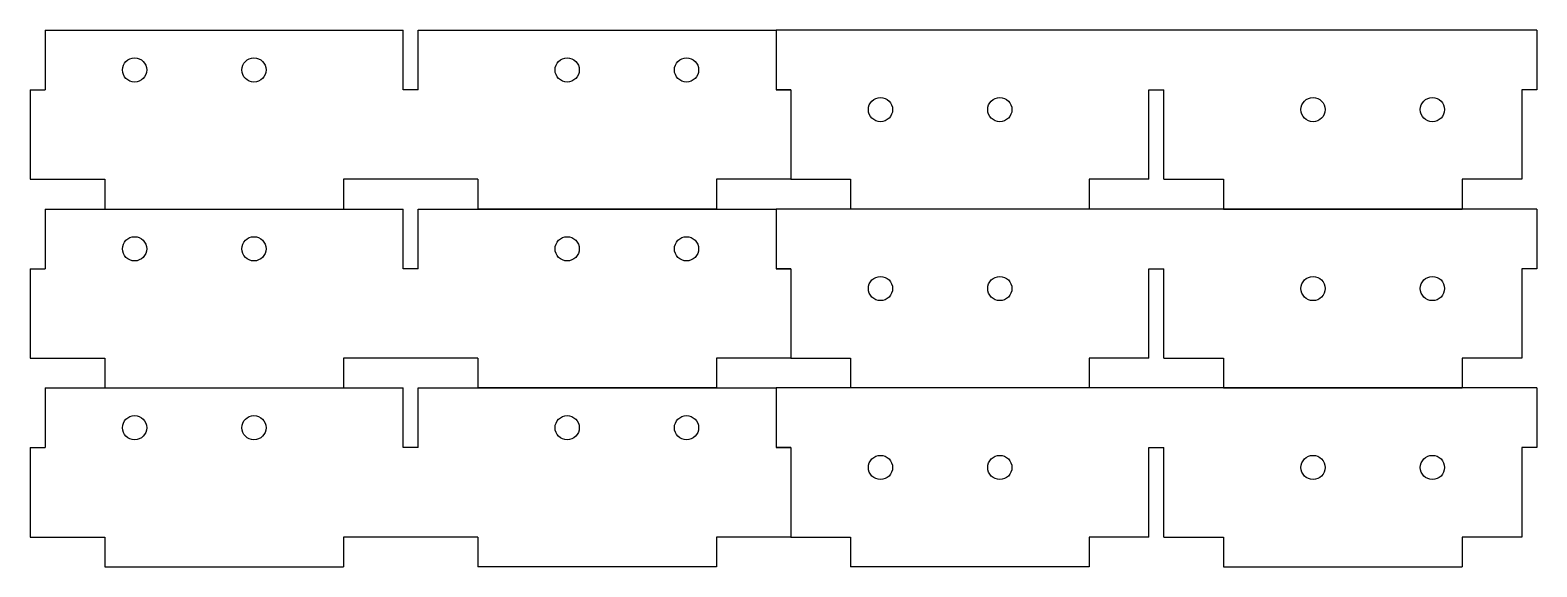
# Model space of a CAD drawing. Header units: inches. Extents: x -6.4 to 18.9, y -6.5 to 2.5.
import ezdxf

# ---------------------------------------------------------------- set-up
doc = ezdxf.new("R2010")
doc.units = ezdxf.units.IN
doc.header["$MEASUREMENT"] = 0

msp = doc.modelspace()

# ---------------------------------------------------------------- linework, layer by layer
at = {"color": 7, "linetype": 'Continuous'}
for p, q in [((-6.125, 2.5), (-0.125, 2.5)), ((-6.125, 2.5), (-6.125, 1.5)), ((-0.125, 1.5), (-0.125, 2.5)), ((0.125, 2.5), (6.125, 2.5)), ((0.125, 1.5), (0.125, 2.5)), ((6.125, 2.5), (6.125, 1.5)), ((6.125, 2.5), (6.125, 1.5)), ((18.875, 2.5), (6.125, 2.5)), ((18.875, 2.5), (18.875, 1.5)), ((-6.375, 1.5), (-6.375, 0)), ((-6.375, 1.5), (-6.125, 1.5)), ((0.125, 1.5), (-0.125, 1.5)), ((6.375, 1.5), (6.125, 1.5)), ((6.125, 1.5), (6.375, 1.5)), ((6.375, 1.5), (6.375, 0)), ((6.375, 1.5), (6.375, 0)), ((12.375, 0), (12.375, 1.5)), ((12.375, 1.5), (12.625, 1.5)), ((12.625, 0), (12.625, 1.5)), ((18.875, 1.5), (18.625, 1.5)), ((18.625, 1.5), (18.625, 0)), ((-6.375, 0), (-5.125, 0)), ((-5.125, 0), (-5.125, -0.5)), ((-1.125, 0), (-1.125, -0.5)), ((1.125, 0), (-1.125, 0)), ((1.125, 0), (1.125, -0.5)), ((6.375, 0), (5.125, 0)), ((5.125, 0), (5.125, -0.5)), ((6.375, 0), (7.375, 0)), ((7.375, 0), (7.375, -0.5)), ((12.375, 0), (11.375, 0)), ((11.375, 0), (11.375, -0.5)), ((12.625, 0), (13.625, 0)), ((13.625, 0), (13.625, -0.5)), ((17.625, 0), (17.625, -0.5)), ((18.625, 0), (17.625, 0)), ((-6.125, -0.5), (-0.125, -0.5)), ((-6.125, -0.5), (-6.125, -1.5)), ((-5.125, -0.5), (-1.125, -0.5)), ((-0.125, -1.5), (-0.125, -0.5)), ((0.125, -0.5), (6.125, -0.5)), ((0.125, -1.5), (0.125, -0.5)), ((5.125, -0.5), (1.125, -0.5)), ((6.125, -0.5), (6.125, -1.5)), ((6.125, -0.5), (6.125, -1.5)), ((18.875, -0.5), (6.125, -0.5)), ((11.375, -0.5), (7.375, -0.5)), ((13.625, -0.5), (17.625, -0.5)), ((18.875, -0.5), (18.875, -1.5)), ((-6.375, -1.5), (-6.375, -3)), ((-6.375, -1.5), (-6.125, -1.5)), ((0.125, -1.5), (-0.125, -1.5)), ((6.375, -1.5), (6.125, -1.5)), ((6.125, -1.5), (6.375, -1.5)), ((6.375, -1.5), (6.375, -3)), ((6.375, -1.5), (6.375, -3)), ((12.375, -3), (12.375, -1.5)), ((12.375, -1.5), (12.625, -1.5)), ((12.625, -3), (12.625, -1.5)), ((18.875, -1.5), (18.625, -1.5)), ((18.625, -1.5), (18.625, -3)), ((-6.375, -3), (-5.125, -3)), ((-5.125, -3), (-5.125, -3.5)), ((-1.125, -3), (-1.125, -3.5)), ((1.125, -3), (-1.125, -3)), ((1.125, -3), (1.125, -3.5)), ((6.375, -3), (5.125, -3)), ((5.125, -3), (5.125, -3.5)), ((6.375, -3), (7.375, -3)), ((7.375, -3), (7.375, -3.5)), ((12.375, -3), (11.375, -3)), ((11.375, -3), (11.375, -3.5)), ((12.625, -3), (13.625, -3)), ((13.625, -3), (13.625, -3.5)), ((17.625, -3), (17.625, -3.5)), ((18.625, -3), (17.625, -3)), ((-6.125, -3.5), (-0.125, -3.5)), ((-6.125, -3.5), (-6.125, -4.5)), ((-5.125, -3.5), (-1.125, -3.5)), ((-0.125, -4.5), (-0.125, -3.5)), ((0.125, -3.5), (6.125, -3.5)), ((0.125, -4.5), (0.125, -3.5)), ((5.125, -3.5), (1.125, -3.5)), ((6.125, -3.5), (6.125, -4.5)), ((6.125, -3.5), (6.125, -4.5)), ((18.875, -3.5), (6.125, -3.5)), ((11.375, -3.5), (7.375, -3.5)), ((13.625, -3.5), (17.625, -3.5)), ((18.875, -3.5), (18.875, -4.5)), ((-6.375, -4.5), (-6.375, -6)), ((-6.375, -4.5), (-6.125, -4.5)), ((0.125, -4.5), (-0.125, -4.5)), ((6.375, -4.5), (6.125, -4.5)), ((6.125, -4.5), (6.375, -4.5)), ((6.375, -4.5), (6.375, -6)), ((6.375, -4.5), (6.375, -6)), ((12.375, -6), (12.375, -4.5)), ((12.375, -4.5), (12.625, -4.5)), ((12.625, -6), (12.625, -4.5)), ((18.875, -4.5), (18.625, -4.5)), ((18.625, -4.5), (18.625, -6)), ((-6.375, -6), (-5.125, -6)), ((-5.125, -6), (-5.125, -6.5)), ((-1.125, -6), (-1.125, -6.5)), ((1.125, -6), (-1.125, -6)), ((1.125, -6), (1.125, -6.5)), ((6.375, -6), (5.125, -6)), ((5.125, -6), (5.125, -6.5)), ((6.375, -6), (7.375, -6)), ((7.375, -6), (7.375, -6.5)), ((12.375, -6), (11.375, -6)), ((11.375, -6), (11.375, -6.5)), ((12.625, -6), (13.625, -6)), ((13.625, -6), (13.625, -6.5)), ((17.625, -6), (17.625, -6.5)), ((18.625, -6), (17.625, -6)), ((-5.125, -6.5), (-1.125, -6.5)), ((5.125, -6.5), (1.125, -6.5)), ((11.375, -6.5), (7.375, -6.5)), ((13.625, -6.5), (17.625, -6.5))]:
    msp.add_line(p, q, dxfattribs=at)
for centre in [(-4.625, 1.833), (-2.625, 1.833), (2.625, 1.833), (4.625, 1.833), (7.875, 1.167), (9.875, 1.167), (15.125, 1.167), (17.125, 1.167), (-4.625, -1.167), (-2.625, -1.167), (2.625, -1.167), (4.625, -1.167), (7.875, -1.833), (9.875, -1.833), (15.125, -1.833), (17.125, -1.833), (-4.625, -4.167), (-2.625, -4.167), (2.625, -4.167), (4.625, -4.167), (7.875, -4.833), (9.875, -4.833), (15.125, -4.833), (17.125, -4.833)]:
    msp.add_circle(centre, 0.203, dxfattribs=at)

doc.saveas('drawing.dxf')
